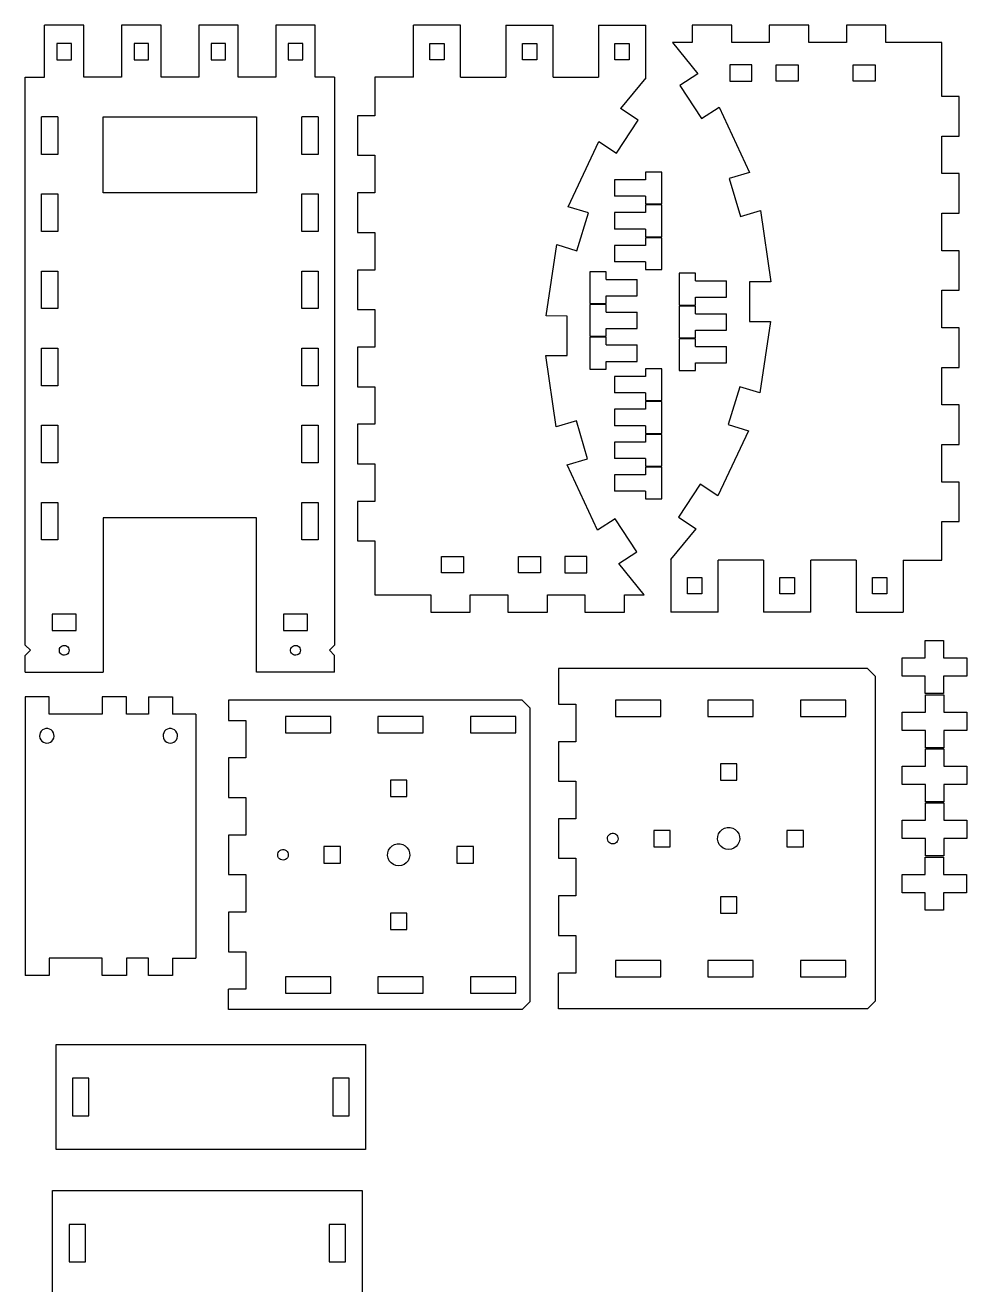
# Model space of a CAD drawing. Extents: x 5 to 589, y 6 to 836.
# Drawn here: x 5.2 to 249.5, y 509.1 to 835.7 of the extents above; entities that cross this region are included whole.
import ezdxf

# ---------------------------------------------------------------- set-up
doc = ezdxf.new("R2010")
doc.units = 0
for name, color, linetype in [('Stand___Base_filler_009_contour', 7, 'CONTINUOUS'), ('Stand___Base_filler_010_contour', 7, 'CONTINUOUS'), ('Stand___Base_filler_011_contour', 7, 'CONTINUOUS'), ('Stand___Base_filler_012_contour', 7, 'CONTINUOUS'), ('Stand___Peg_021_contour', 7, 'CONTINUOUS'), ('Stand___Peg_022_contour', 7, 'CONTINUOUS'), ('Stand___Peg_023_contour', 7, 'CONTINUOUS'), ('Stand___Peg_024_contour', 7, 'CONTINUOUS'), ('Stand___Peg_025_contour', 7, 'CONTINUOUS'), ('Stand___Peg_026_contour', 7, 'CONTINUOUS'), ('Stand___Peg_027_contour', 7, 'CONTINUOUS'), ('Stand___Peg_028_contour', 7, 'CONTINUOUS'), ('Stand___Peg_029_contour', 7, 'CONTINUOUS'), ('Stand___Peg_030_contour', 7, 'CONTINUOUS'), ('Stand___Side_support_L_003_contour', 7, 'CONTINUOUS'), ('Stand___Side_support_R_003_contour', 7, 'CONTINUOUS'), ('Stand___Spine_003_contour', 7, 'CONTINUOUS'), ('Stand___Spine_cover_021_contour', 7, 'CONTINUOUS'), ('Stand___Spine_cover_022_contour', 7, 'CONTINUOUS'), ('Stand___Table_plate_005_contour', 7, 'CONTINUOUS'), ('Stand___Table_plate_006_contour', 7, 'CONTINUOUS'), ('Stand___Top_reinforcement_plate002_contour', 7, 'CONTINUOUS')]:
    doc.layers.add(name, color=color, linetype=linetype)

msp = doc.modelspace()

# ---------------------------------------------------------------- linework, layer by layer
at = {"layer": 'Stand___Base_filler_009_contour', "color": 7}
msp.add_lwpolyline([(243.461902, 671.639759), (249.461885, 671.639759), (249.461885, 666.889773), (243.461902, 666.889773), (243.461902, 662.389766), (238.711891, 662.389766), (238.711891, 666.889773), (232.711908, 666.889773), (232.711908, 671.639759), (238.711891, 671.639759), (238.711891, 676.139765), (243.461902, 676.139765)], close=True, dxfattribs=at)
at = {"layer": 'Stand___Base_filler_010_contour', "color": 7}
msp.add_lwpolyline([(243.472883, 657.581758), (249.472892, 657.581758), (249.472892, 652.831773), (243.472883, 652.831773), (243.472883, 648.331766), (238.722897, 648.331766), (238.722897, 652.831773), (232.722888, 652.831773), (232.722888, 657.581758), (238.722897, 657.581758), (238.722897, 662.081765), (243.472883, 662.081765)], close=True, dxfattribs=at)
at = {"layer": 'Stand___Base_filler_011_contour', "color": 7}
msp.add_lwpolyline([(243.472883, 629.524759), (249.472892, 629.524759), (249.472892, 624.774748), (243.472883, 624.774748), (243.472883, 620.274741), (238.722897, 620.274741), (238.722897, 624.774748), (232.722888, 624.774748), (232.722888, 629.524759), (238.722897, 629.524759), (238.722897, 634.024766), (243.472883, 634.024766)], close=True, dxfattribs=at)
at = {"layer": 'Stand___Base_filler_012_contour', "color": 7}
msp.add_lwpolyline([(243.472883, 643.524763), (249.472892, 643.524763), (249.472892, 638.774778), (243.472883, 638.774778), (243.472883, 634.274771), (238.722897, 634.274771), (238.722897, 638.774778), (232.722888, 638.774778), (232.722888, 643.524763), (238.722897, 643.524763), (238.722897, 648.02477), (243.472883, 648.02477)], close=True, dxfattribs=at)
at = {"layer": 'Stand___Peg_021_contour', "color": 7}
for points in [[(158.127221, 719.114978), (158.127221, 714.864976)], [(166.127216, 719.114978), (158.127221, 719.114978)], [(166.127216, 721.114963), (166.127216, 719.114978)], [(170.377218, 721.114963), (166.127216, 721.114963)], [(170.377218, 712.864964), (170.377218, 721.114963)], [(166.127216, 714.864976), (158.127221, 714.864976)], [(166.127216, 714.864976), (166.127216, 712.864964)], [(166.127216, 712.864964), (170.377218, 712.864964)]]:
    msp.add_lwpolyline(points, dxfattribs=at)
at = {"layer": 'Stand___Peg_022_contour', "color": 7}
for points in [[(166.127216, 729.614968), (166.127216, 727.614982)], [(170.377218, 729.614968), (166.127216, 729.614968)], [(170.377218, 721.364968), (170.377218, 729.614968)], [(158.127221, 727.614982), (158.127221, 723.36498)], [(166.127216, 727.614982), (158.127221, 727.614982)], [(166.127216, 723.36498), (158.127221, 723.36498)], [(166.127216, 723.36498), (166.127216, 721.364968)], [(166.127216, 721.364968), (170.377218, 721.364968)]]:
    msp.add_lwpolyline(points, dxfattribs=at)
at = {"layer": 'Stand___Peg_023_contour', "color": 7}
for points in [[(158.127221, 736.114986), (158.127221, 731.864984)], [(166.127216, 736.114986), (158.127221, 736.114986)], [(166.127216, 738.114972), (166.127216, 736.114986)], [(170.377218, 738.114972), (166.127216, 738.114972)], [(170.377218, 729.864972), (170.377218, 738.114972)], [(166.127216, 731.864984), (158.127221, 731.864984)], [(166.127216, 731.864984), (166.127216, 729.864972)], [(166.127216, 729.864972), (170.377218, 729.864972)]]:
    msp.add_lwpolyline(points, dxfattribs=at)
at = {"layer": 'Stand___Peg_024_contour', "color": 7}
for points in [[(166.127216, 746.614976), (166.127216, 744.614964)], [(170.377218, 746.614976), (166.127216, 746.614976)], [(170.377218, 738.364976), (170.377218, 746.614976)], [(158.127221, 744.614964), (158.127221, 740.364962)], [(166.127216, 744.614964), (158.127221, 744.614964)], [(166.127216, 740.364962), (158.127221, 740.364962)], [(166.127216, 740.364962), (166.127216, 738.364976)], [(166.127216, 738.364976), (170.377218, 738.364976)]]:
    msp.add_lwpolyline(points, dxfattribs=at)
at = {"layer": 'Stand___Peg_025_contour', "color": 7}
for points in [[(151.677539, 754.800364), (151.677539, 746.550365)], [(155.927541, 754.800364), (151.677539, 754.800364)], [(155.927541, 752.800352), (155.927541, 754.800364)], [(155.927541, 752.800352), (163.927536, 752.800352)], [(163.927536, 748.55035), (163.927536, 752.800352)], [(155.927541, 748.55035), (163.927536, 748.55035)], [(155.927541, 746.550365), (155.927541, 748.55035)], [(151.677539, 746.550365), (155.927541, 746.550365)]]:
    msp.add_lwpolyline(points, dxfattribs=at)
at = {"layer": 'Stand___Peg_026_contour', "color": 7}
for points in [[(151.677539, 763.300368), (151.677539, 755.050369)], [(155.927541, 763.300368), (151.677539, 763.300368)], [(155.927541, 761.300356), (155.927541, 763.300368)], [(155.927541, 761.300356), (163.927536, 761.300356)], [(163.927536, 757.050354), (163.927536, 761.300356)], [(151.677539, 755.050369), (155.927541, 755.050369)], [(155.927541, 757.050354), (163.927536, 757.050354)], [(155.927541, 755.050369), (155.927541, 757.050354)]]:
    msp.add_lwpolyline(points, dxfattribs=at)
at = {"layer": 'Stand___Peg_027_contour', "color": 7}
for points in [[(151.677539, 771.800346), (151.677539, 763.550346)], [(155.927541, 771.800346), (151.677539, 771.800346)], [(155.927541, 769.80036), (155.927541, 771.800346)], [(155.927541, 769.80036), (163.927536, 769.80036)], [(163.927536, 765.550358), (163.927536, 769.80036)], [(155.927541, 765.550358), (163.927536, 765.550358)], [(155.927541, 763.550346), (155.927541, 765.550358)], [(151.677539, 763.550346), (155.927541, 763.550346)]]:
    msp.add_lwpolyline(points, dxfattribs=at)
at = {"layer": 'Stand___Peg_028_contour', "color": 7}
for points in [[(158.127221, 778.614981), (158.127221, 774.364979)], [(166.127216, 778.614981), (158.127221, 778.614981)], [(166.127216, 780.614966), (166.127216, 778.614981)], [(170.377218, 780.614966), (166.127216, 780.614966)], [(170.377218, 772.364967), (170.377218, 780.614966)], [(166.127216, 774.364979), (158.127221, 774.364979)], [(166.127216, 774.364979), (166.127216, 772.364967)], [(166.127216, 772.364967), (170.377218, 772.364967)]]:
    msp.add_lwpolyline(points, dxfattribs=at)
at = {"layer": 'Stand___Peg_029_contour', "color": 7}
for points in [[(166.127216, 789.11497), (166.127216, 787.114985)], [(170.377218, 789.11497), (166.127216, 789.11497)], [(170.377218, 780.864971), (170.377218, 789.11497)], [(158.127221, 787.114985), (158.127221, 782.864983)], [(166.127216, 787.114985), (158.127221, 787.114985)], [(166.127216, 782.864983), (158.127221, 782.864983)], [(166.127216, 782.864983), (166.127216, 780.864971)], [(166.127216, 780.864971), (170.377218, 780.864971)]]:
    msp.add_lwpolyline(points, dxfattribs=at)
at = {"layer": 'Stand___Peg_030_contour', "color": 7}
for points in [[(166.127216, 797.614974), (166.127216, 795.614963)], [(170.377218, 797.614974), (166.127216, 797.614974)], [(170.377218, 789.364975), (170.377218, 797.614974)], [(158.127221, 795.614963), (158.127221, 791.36496)], [(166.127216, 795.614963), (158.127221, 795.614963)], [(166.127216, 791.36496), (158.127221, 791.36496)], [(166.127216, 791.36496), (166.127216, 789.364975)], [(166.127216, 789.364975), (170.377218, 789.364975)]]:
    msp.add_lwpolyline(points, dxfattribs=at)
at = {"layer": 'Stand___Side_support_L_003_contour', "color": 7}
for points in [[(118.18012, 835.735215), (105.930123, 835.735215)], [(105.930123, 822.235221), (105.930123, 835.735215)], [(118.18012, 822.235221), (118.18012, 835.735215)], [(129.930133, 835.735215), (129.930133, 822.235221)], [(129.930133, 835.735215), (142.18013, 835.735215)], [(142.18013, 822.235221), (142.18013, 835.735215)], [(153.930144, 835.735215), (153.930144, 822.235221)], [(153.930144, 835.735215), (166.18014, 835.735215)], [(166.18014, 822.066205), (166.18014, 835.735215)], [(110.180125, 826.735201), (110.180125, 830.985203)], [(110.180125, 830.985203), (113.930118, 830.985203)], [(113.930118, 830.985203), (113.930118, 826.735201)], [(134.180136, 826.735201), (134.180136, 830.985203)], [(134.180136, 830.985203), (137.930128, 830.985203)], [(137.930128, 830.985203), (137.930128, 826.735201)], [(158.180119, 826.735201), (158.180119, 830.985203)], [(158.180119, 830.985203), (161.930138, 830.985203)], [(161.930138, 830.985203), (161.930138, 826.735201)], [(113.930118, 826.735201), (110.180125, 826.735201)], [(137.930128, 826.735201), (134.180135, 826.735201)], [(161.930138, 826.735201), (158.180119, 826.735201)], [(95.930143, 822.235221), (95.930143, 812.235214)], [(105.930123, 822.235221), (95.930143, 822.235221)], [(118.18012, 822.235221), (129.930133, 822.235221)], [(142.18013, 822.235221), (153.930144, 822.235221)], [(166.18014, 822.066205), (159.682132, 814.132224)], [(164.259133, 811.105205), (159.682132, 814.132224)], [(91.430136, 812.235214), (91.430136, 801.985203)], [(95.930143, 812.235214), (91.430136, 812.235214)], [(158.60414, 802.5562), (164.259133, 811.105205)], [(146.07612, 788.645203), (154.033119, 805.580203)], [(154.033119, 805.580203), (158.60414, 802.5562)], [(91.430136, 801.985203), (95.930143, 801.985203)], [(95.930143, 801.985203), (95.930143, 792.235201)], [(91.430136, 792.235201), (91.430136, 781.985217)], [(95.930143, 792.235201), (91.430136, 792.235201)], [(151.32114, 787.0572), (146.07612, 788.645203)], [(148.350134, 777.247217), (151.32114, 787.0572)], [(91.430136, 781.985217), (95.930143, 781.985217)], [(95.930143, 781.985217), (95.930143, 772.235215)], [(140.329132, 760.331214), (143.10514, 778.83522)], [(143.10514, 778.83522), (148.350134, 777.247217)], [(91.430136, 772.235215), (91.430136, 761.985204)], [(95.930143, 772.235215), (91.430136, 772.235215)], [(91.430136, 761.985204), (95.930143, 761.985204)], [(95.930143, 761.985204), (95.930143, 752.235202)], [(145.810134, 760.311211), (140.329132, 760.33132)], [(145.771134, 750.0612), (145.810134, 760.311211)], [(91.430136, 752.235202), (91.430136, 741.985217)], [(95.930143, 752.235202), (91.430136, 752.235202)], [(140.291137, 750.082208), (145.771134, 750.061306)], [(142.928134, 731.5582), (140.291137, 750.082208)], [(91.430136, 741.985217), (95.930143, 741.985217)], [(95.930143, 741.985217), (95.930143, 732.235216)], [(91.430136, 732.235216), (91.430136, 721.985204)], [(95.930143, 732.235216), (91.430136, 732.235216)], [(148.18514, 733.107203), (142.928134, 731.5582)], [(151.083121, 723.275207), (148.18514, 733.107203)], [(91.430136, 721.985204), (95.930143, 721.985204)], [(95.930143, 721.985204), (95.930143, 712.235203)], [(145.826141, 721.726204), (151.083121, 723.275207)], [(153.656141, 704.732201), (145.826141, 721.726204)], [(91.430136, 712.235203), (91.430136, 701.985218)], [(95.930143, 712.235203), (91.430136, 712.235203)], [(158.249123, 707.721199), (153.656141, 704.732201)], [(163.840139, 699.130205), (158.249123, 707.721199)], [(91.430136, 701.985218), (95.930143, 701.985218)], [(95.930143, 701.985218), (95.930143, 687.985214)], [(159.241125, 696.137212), (163.840139, 699.130205)], [(113.18013, 697.985221), (118.930134, 697.985221)], [(113.18013, 693.735219), (113.18013, 697.985221)], [(118.930134, 697.985221), (118.930134, 693.735219)], [(133.180143, 697.985221), (138.930121, 697.985221)], [(133.180143, 693.735219), (133.180143, 697.985221)], [(138.930121, 697.985221), (138.930121, 693.735219)], [(165.816127, 687.985214), (159.241125, 696.137212)], [(118.930134, 693.735219), (113.18013, 693.735219)], [(138.930121, 693.735219), (133.180143, 693.735219)], [(95.930143, 687.985214), (110.43013, 687.985214)], [(110.43013, 687.985214), (110.43013, 683.485207)], [(120.680141, 687.985214), (130.430143, 687.985214)], [(120.680141, 683.485207), (120.680141, 687.985214)], [(130.430143, 687.985214), (130.430143, 683.485207)], [(140.680128, 687.985214), (150.430129, 687.985214)], [(140.680128, 683.485207), (140.680128, 687.985214)], [(150.430129, 687.985214), (150.430129, 683.485207)], [(160.680141, 687.985214), (165.816127, 687.985214)], [(160.680141, 683.485207), (160.680141, 687.985214)], [(110.43013, 683.485207), (120.680141, 683.485207)], [(130.430143, 683.485207), (140.680128, 683.485207)], [(150.430129, 683.485207), (160.680141, 683.485207)]]:
    msp.add_lwpolyline(points, dxfattribs=at)
msp.add_lwpolyline([(145.180135, 697.985221), (145.180135, 693.735219), (150.930139, 693.735219), (150.930139, 697.985221)], close=True, dxfattribs=at)
at = {"layer": 'Stand___Side_support_R_003_contour', "color": 7}
for points in [[(178.233631, 835.735215), (178.233631, 831.235208)], [(188.483642, 835.735215), (178.233631, 835.735215)], [(188.483642, 831.235208), (188.483642, 835.735215)], [(198.233644, 835.735215), (198.233644, 831.235208)], [(208.483629, 835.735215), (198.233644, 835.735215)], [(208.483629, 831.235208), (208.483629, 835.735215)], [(218.23363, 835.735215), (218.23363, 831.235208)], [(228.483642, 835.735215), (218.23363, 835.735215)], [(228.483642, 831.235208), (228.483642, 835.735215)], [(173.097645, 831.235208), (179.671641, 823.08321)], [(178.233631, 831.235208), (173.097645, 831.235208)], [(198.233644, 831.235208), (188.483642, 831.235208)], [(218.23363, 831.235208), (208.483629, 831.235208)], [(242.983628, 831.235208), (228.483642, 831.235208)], [(242.983628, 817.235231), (242.983628, 831.235208)], [(199.983651, 821.235228), (199.983651, 825.48523)], [(199.983651, 825.48523), (205.733629, 825.48523)], [(205.733629, 825.48523), (205.733629, 821.235228)], [(219.983637, 821.235228), (219.983637, 825.48523)], [(219.983637, 825.48523), (225.733642, 825.48523)], [(225.733642, 825.48523), (225.733642, 821.235228)], [(179.671641, 823.08321), (175.073633, 820.090217)], [(175.073633, 820.090217), (180.664649, 811.499223)], [(205.733629, 821.235228), (199.983651, 821.235228)], [(225.733642, 821.235228), (219.983637, 821.235228)], [(247.483635, 817.235231), (242.983628, 817.235231)], [(247.483635, 806.98522), (247.483635, 817.235231)], [(180.664649, 811.499223), (185.25763, 814.488221)], [(185.257631, 814.488221), (193.08763, 797.494219)], [(242.983628, 806.98522), (247.483635, 806.98522)], [(242.983628, 797.235218), (242.983628, 806.98522)], [(193.08763, 797.494219), (187.83065, 795.945215)], [(247.483635, 797.235218), (242.983628, 797.235218)], [(247.483635, 786.985233), (247.483635, 797.235218)], [(187.83065, 795.945215), (190.727653, 786.113219)], [(190.727653, 786.113219), (195.984633, 787.662223)], [(195.984633, 787.662223), (198.622634, 769.138214)], [(242.983628, 786.985233), (247.483635, 786.985233)], [(242.983628, 777.235231), (242.983628, 786.985233)], [(247.483635, 777.235231), (242.983628, 777.235231)], [(247.483635, 766.98522), (247.483635, 777.235231)], [(193.141632, 769.159222), (193.103638, 758.909211)], [(198.622634, 769.138214), (193.141632, 769.159116)], [(242.983628, 766.98522), (247.483635, 766.98522)], [(242.983628, 757.235219), (242.983628, 766.98522)], [(193.103638, 758.909211), (198.583635, 758.889103)], [(198.583635, 758.889208), (195.807653, 740.385229)], [(247.483635, 757.235219), (242.983628, 757.235219)], [(247.483635, 746.985234), (247.483635, 757.235219)], [(242.983628, 746.985234), (247.483635, 746.985234)], [(242.983628, 737.235232), (242.983628, 746.985234)], [(190.562632, 741.973232), (187.591652, 732.163223)], [(195.807653, 740.385229), (190.562632, 741.973232)], [(247.483635, 737.235232), (242.983628, 737.235232)], [(247.483635, 726.985221), (247.483635, 737.235232)], [(187.591652, 732.163223), (192.836647, 730.57522)], [(192.836647, 730.57522), (184.880652, 713.64022)], [(242.983628, 726.985221), (247.483635, 726.985221)], [(242.983628, 717.235219), (242.983628, 726.985221)], [(180.309631, 716.664222), (174.654639, 708.115217)], [(184.880652, 713.64022), (180.309631, 716.664222)], [(247.483635, 717.235219), (242.983628, 717.235219)], [(247.483635, 706.985234), (247.483635, 717.235219)], [(174.654639, 708.115217), (179.230634, 705.088225)], [(242.983628, 706.985234), (247.483635, 706.985234)], [(242.983628, 696.985228), (242.983628, 706.985234)], [(172.733631, 697.154217), (179.230634, 705.088225)], [(172.733631, 697.154217), (172.733631, 683.485234)], [(196.733642, 696.985228), (184.983628, 696.985228)], [(184.983628, 683.485234), (184.983628, 696.985228)], [(196.733642, 696.985228), (196.733642, 683.485234)], [(220.733652, 696.985228), (208.983638, 696.985228)], [(208.983638, 683.485234), (208.983638, 696.985228)], [(220.733652, 696.985228), (220.733652, 683.485234)], [(232.983648, 696.985228), (242.983628, 696.985228)], [(232.983648, 696.985228), (232.983648, 683.485234)], [(176.983633, 692.485221), (180.733652, 692.485221)], [(176.983633, 688.235219), (176.983633, 692.485221)], [(180.733652, 692.485221), (180.733652, 688.235219)], [(200.983644, 692.485221), (204.733636, 692.485221)], [(200.983644, 688.235219), (200.983644, 692.485221)], [(204.733636, 692.485221), (204.733636, 688.235219)], [(224.983627, 692.485221), (228.733646, 692.485221)], [(224.983627, 688.235219), (224.983627, 692.485221)], [(228.733646, 692.485221), (228.733646, 688.235219)], [(180.733652, 688.235219), (176.983633, 688.235219)], [(204.733636, 688.235219), (200.983644, 688.235219)], [(228.733646, 688.235219), (224.983627, 688.235219)], [(184.983628, 683.485234), (172.733631, 683.485234)], [(208.983638, 683.485234), (196.733642, 683.485234)], [(220.733652, 683.485234), (232.983648, 683.485234)]]:
    msp.add_lwpolyline(points, dxfattribs=at)
msp.add_lwpolyline([(193.733637, 821.235228), (193.733637, 825.48523), (187.983633, 825.48523), (187.983633, 821.235228)], close=True, dxfattribs=at)
at = {"layer": 'Stand___Spine_003_contour', "color": 7}
for points in [[(85.470709, 822.235221), (80.470719, 822.235221), (80.470719, 835.735215), (70.220708, 835.735215), (70.220708, 822.235221), (60.470706, 822.235221), (60.470706, 835.735215), (50.220721, 835.735215), (50.220721, 822.235221), (40.47072, 822.235221), (40.47072, 835.735215), (30.220706, 835.735215), (30.220706, 822.235221), (20.470704, 822.235221), (20.470704, 835.735215), (10.220719, 835.735215)], [(10.220719, 822.235221), (10.220719, 835.735215)], [(13.470702, 830.985203), (13.470702, 826.735201)], [(17.220721, 830.985203), (13.470702, 830.985203)], [(17.220721, 826.735201), (17.220721, 830.985203)], [(37.22071, 830.985203), (33.470718, 830.985203)], [(33.470718, 830.985203), (33.470718, 826.735201)], [(37.22071, 826.735201), (37.22071, 830.985203)], [(53.470704, 830.985203), (53.470704, 826.735201)], [(57.220723, 830.985203), (53.470704, 830.985203)], [(57.220723, 826.735201), (57.220723, 830.985203)], [(77.22071, 830.985203), (73.470717, 830.985203)], [(73.470717, 830.985203), (73.470717, 826.735201)], [(77.22071, 826.735201), (77.22071, 830.985203)], [(13.470702, 826.735201), (17.220721, 826.735201)], [(33.470718, 826.735201), (37.22071, 826.735201)], [(53.470704, 826.735201), (57.220723, 826.735201)], [(73.470717, 826.735201), (77.22071, 826.735201)], [(5.220703, 674.972212), (5.220703, 822.235221)], [(5.220703, 822.235221), (10.220719, 822.235221)], [(85.470709, 822.235221), (85.470709, 674.958216)], [(13.720707, 802.235208), (9.470705, 802.235208), (9.470705, 811.98521)], [(13.720707, 811.98521), (9.470705, 811.98521)], [(13.720707, 811.98521), (13.720707, 802.235208)], [(81.220707, 802.235208), (76.970705, 802.235208), (76.970705, 811.98521)], [(81.220707, 811.98521), (76.970705, 811.98521)], [(81.220707, 811.98521), (81.220707, 802.235208)], [(174.859368, 771.406461), (174.859368, 763.156461)], [(179.10937, 771.406461), (174.859368, 771.406461)], [(179.10937, 769.406475), (179.10937, 771.406461)], [(179.10937, 769.406475), (187.109365, 769.406475)], [(187.109365, 765.156473), (187.109365, 769.406475)], [(179.10937, 765.156473), (187.109365, 765.156473)], [(179.10937, 763.156461), (179.10937, 765.156473)], [(174.859368, 763.156461), (179.10937, 763.156461)], [(174.859368, 762.906483), (174.859368, 754.656484)], [(179.10937, 762.906483), (174.859368, 762.906483)], [(179.10937, 760.906471), (179.10937, 762.906483)], [(179.10937, 760.906471), (187.109365, 760.906471)], [(187.109365, 756.656469), (187.109365, 760.906471)], [(174.859368, 754.656484), (179.10937, 754.656484)], [(179.10937, 756.656469), (187.109365, 756.656469)], [(179.10937, 754.656484), (179.10937, 756.656469)], [(174.859368, 754.406479), (174.859368, 746.156479)], [(179.10937, 754.406479), (174.859368, 754.406479)], [(179.10937, 752.406467), (179.10937, 754.406479)], [(179.10937, 752.406467), (187.109365, 752.406467)], [(187.109365, 748.156465), (187.109365, 752.406467)], [(179.10937, 748.156465), (187.109365, 748.156465)], [(179.10937, 746.156479), (179.10937, 748.156465)], [(174.859368, 746.156479), (179.10937, 746.156479)], [(25.47072, 707.985201), (25.47072, 667.985201)], [(65.220718, 707.985201), (25.47072, 707.985201)], [(65.220718, 667.985201), (65.220718, 707.985201)], [(12.220705, 682.985198), (12.220705, 678.735222)], [(18.470718, 682.985198), (12.220705, 682.985198)], [(18.470718, 678.735222), (18.470718, 682.985198)], [(78.470707, 682.985198), (72.22072, 682.985198)], [(72.22072, 682.985198), (72.22072, 678.735222)], [(78.470707, 678.735222), (78.470707, 682.985198)], [(12.220705, 678.735222), (18.470718, 678.735222)], [(72.22072, 678.735222), (78.470707, 678.735222)], [(5.220703, 674.972212), (6.582698, 673.610216), (5.220703, 672.247215)], [(14.080699, 673.77021), (14.159704, 674.079217)], [(14.080699, 673.450223), (14.080699, 673.77021)], [(14.159704, 673.140211), (14.080699, 673.450223)], [(14.159704, 674.079217), (14.313718, 674.359199)], [(14.313718, 672.860202), (14.159704, 673.140211)], [(14.313718, 674.359199), (14.532713, 674.592218)], [(14.532713, 674.592218), (14.80272, 674.763218)], [(14.80272, 674.763218), (15.1067, 674.862198)], [(15.1067, 674.862198), (15.425708, 674.882307)], [(15.425708, 674.882201), (15.739716, 674.82222)], [(15.739716, 674.82222), (16.02872, 674.686198)], [(16.02872, 674.686198), (16.274703, 674.483209)], [(16.274703, 674.483209), (16.462716, 674.224209)], [(16.462716, 672.996198), (16.274703, 672.737197)], [(16.462716, 674.224209), (16.58072, 673.927214)], [(16.58072, 673.293219), (16.462716, 672.996198)], [(16.58072, 673.927214), (16.620699, 673.610216)], [(16.620699, 673.610216), (16.58072, 673.293219)], [(74.080714, 673.77021), (74.159719, 674.079217)], [(74.080714, 673.450223), (74.080714, 673.77021)], [(74.159719, 673.140211), (74.080714, 673.450223)], [(74.159719, 674.079217), (74.313706, 674.359199)], [(74.313706, 672.860202), (74.159719, 673.140211)], [(74.313706, 674.359199), (74.532702, 674.592218)], [(74.532702, 674.592218), (74.802709, 674.763218)], [(74.802709, 674.763218), (75.106715, 674.862198)], [(75.106715, 674.862198), (75.425723, 674.882307)], [(75.425723, 674.882201), (75.739704, 674.82222)], [(75.739704, 674.82222), (76.028709, 674.686198)], [(76.028709, 674.686198), (76.274718, 674.483209)], [(76.274718, 674.483209), (76.462705, 674.224209)], [(76.462705, 672.996198), (76.274718, 672.737197)], [(76.462705, 674.224209), (76.580709, 673.927214)], [(76.580709, 673.293219), (76.462705, 672.996198)], [(76.580709, 673.927214), (76.620714, 673.610216)], [(76.620714, 673.610216), (76.580709, 673.293219)], [(85.470709, 667.985201), (85.470709, 672.262217), (84.12271, 673.610216), (85.470709, 674.958216)], [(5.220703, 667.985201), (5.220703, 672.247215)], [(14.532713, 672.62721), (14.313718, 672.860202)], [(14.80272, 672.45621), (14.532713, 672.62721)], [(15.1067, 672.357203), (14.80272, 672.45621)], [(15.425708, 672.3372), (15.1067, 672.357309)], [(15.739716, 672.397208), (15.425708, 672.3372)], [(16.02872, 672.533204), (15.739716, 672.397208)], [(16.274703, 672.737197), (16.02872, 672.533204)], [(74.532702, 672.62721), (74.313706, 672.860202)], [(74.802709, 672.45621), (74.532702, 672.62721)], [(75.106715, 672.357203), (74.802709, 672.45621)], [(75.425723, 672.3372), (75.106715, 672.357309)], [(75.739704, 672.397208), (75.425723, 672.3372)], [(76.028709, 672.533204), (75.739704, 672.397208)], [(76.274718, 672.737197), (76.028709, 672.533204)], [(5.220703, 667.985201), (25.47072, 667.985201)], [(85.470709, 667.985201), (65.220718, 667.985201)]]:
    msp.add_lwpolyline(points, dxfattribs=at)
for points in [[(65.220718, 792.235201), (25.47072, 792.235201), (25.47072, 811.98521), (65.220718, 811.98521)], [(13.720707, 791.985223), (13.720707, 782.235221), (9.470705, 782.235221), (9.470705, 791.985223)], [(76.970705, 791.985223), (81.220707, 791.985223), (81.220707, 782.235221), (76.970705, 782.235221)], [(13.720707, 771.98521), (13.720707, 762.235209), (9.470705, 762.235209), (9.470705, 771.98521)], [(81.220707, 762.235209), (76.970705, 762.235209), (76.970705, 771.98521), (81.220707, 771.98521)], [(9.470705, 751.985197), (13.720707, 751.985197), (13.720707, 742.235222), (9.470705, 742.235222)], [(76.970705, 751.985197), (81.220707, 751.985197), (81.220707, 742.235222), (76.970705, 742.235222)], [(9.470705, 722.235209), (9.470705, 731.985211), (13.720707, 731.985211), (13.720707, 722.235209)], [(76.970705, 731.985211), (81.220707, 731.985211), (81.220707, 722.235209), (76.970705, 722.235209)], [(9.470705, 702.235223), (9.470705, 711.985198), (13.720707, 711.985198), (13.720707, 702.235223)], [(76.970705, 702.235223), (76.970705, 711.985198), (81.220707, 711.985198), (81.220707, 702.235223)], [(243.420117, 615.499488), (249.420126, 615.499488), (249.420126, 610.749476), (243.420117, 610.749476), (243.420117, 606.249469), (238.670132, 606.249469), (238.670132, 610.749476), (232.670122, 610.749476), (232.670122, 615.499488), (238.670132, 615.499488), (238.670132, 619.999495), (243.420117, 619.999495)]]:
    msp.add_lwpolyline(points, close=True, dxfattribs=at)
at = {"layer": 'Stand___Spine_cover_021_contour', "color": 7}
for points in [[(12.346583, 533.484793), (92.596592, 533.484793)], [(12.346583, 506.2348), (12.346583, 533.484793)], [(92.596594, 533.484793), (92.596594, 506.2348)], [(20.846587, 524.73481), (16.596583, 524.73481)], [(16.596585, 524.73481), (16.596585, 514.984809)], [(20.846587, 514.984809), (20.846587, 524.73481)], [(84.09659, 524.73481), (84.09659, 514.984809)], [(88.346592, 524.73481), (84.09659, 524.73481)], [(88.346592, 514.984809), (88.346592, 524.73481)], [(16.596585, 514.984809), (20.846587, 514.984809)], [(84.09659, 514.984809), (88.346592, 514.984809)]]:
    msp.add_lwpolyline(points, dxfattribs=at)
at = {"layer": 'Stand___Spine_cover_022_contour', "color": 7}
for points in [[(13.24786, 571.393764), (93.497871, 571.393764)], [(13.24786, 544.143744), (13.24786, 571.393764)], [(93.497871, 571.393764), (93.497871, 544.143744)], [(17.497862, 562.643755), (17.497862, 552.893753)], [(21.747864, 562.643755), (17.497862, 562.643755)], [(21.747864, 552.893753), (21.747864, 562.643755)], [(84.997867, 562.643755), (84.997867, 552.893753)], [(89.247869, 562.643755), (84.997867, 562.643755)], [(89.247869, 552.893753), (89.247869, 562.643755)], [(17.497862, 552.893753), (21.747864, 552.893753)], [(84.997867, 552.893753), (89.247869, 552.893753)], [(93.497871, 544.143744), (13.24786, 544.143744)]]:
    msp.add_lwpolyline(points, dxfattribs=at)
at = {"layer": 'Stand___Table_plate_005_contour', "color": 7}
for points in [[(134.152958, 660.694899), (57.975976, 660.694899), (57.975976, 655.444904), (62.475983, 655.444904), (62.475983, 645.694902), (57.975976, 645.694902), (57.975976, 635.444891), (62.475983, 635.444891), (62.475983, 625.694889), (57.975976, 625.694889), (57.975976, 615.444878), (62.475983, 615.444878), (62.475983, 605.694903), (57.975976, 605.694903), (57.975976, 595.444891), (62.475983, 595.444891), (62.475983, 585.69489), (57.975976, 585.69489)], [(134.152958, 660.694899), (136.225968, 658.621888)], [(134.152958, 580.444895), (136.225968, 582.517879), (136.225968, 658.621888)], [(84.475981, 656.444896), (72.725968, 656.444896)], [(72.725968, 656.444896), (72.725968, 652.194894)], [(84.475981, 652.194894), (84.475981, 656.444896)], [(108.475965, 656.444896), (96.725978, 656.444896)], [(96.725978, 656.444896), (96.725978, 652.194894)], [(108.475965, 652.194894), (108.475965, 656.444896)], [(120.725962, 656.444896), (120.725962, 652.194894)], [(132.475975, 656.444896), (120.725962, 656.444896)], [(132.475975, 652.194894), (132.475975, 656.444896)], [(72.725968, 652.194894), (84.475981, 652.194894)], [(96.725978, 652.194894), (108.475965, 652.194894)], [(120.725962, 652.194894), (132.475975, 652.194894)], [(99.975961, 639.944898), (99.975961, 635.694896)], [(104.225963, 639.944898), (99.975961, 639.944898)], [(104.225963, 635.694896), (104.225963, 639.944898)], [(99.975961, 635.694896), (104.225963, 635.694896)], [(70.728972, 620.483894), (70.749874, 620.827879)], [(70.74998, 620.827879), (70.856978, 621.154904)], [(70.856978, 621.154904), (71.041974, 621.445893)], [(71.041974, 621.445893), (71.292958, 621.681901)], [(71.292958, 621.681901), (71.59498, 621.8479)], [(71.59498, 621.8479), (71.928964, 621.93389)], [(71.928964, 621.93389), (72.272975, 621.93389)], [(72.272975, 621.93389), (72.606958, 621.8479)], [(72.606958, 621.8479), (72.90898, 621.681901)], [(72.90898, 621.681901), (73.160969, 621.445893)], [(73.160969, 621.445893), (73.344961, 621.154904)], [(73.344961, 621.154904), (73.451958, 620.827879)], [(73.451958, 620.827879), (73.47286, 620.483894)], [(82.725974, 622.694885), (82.725974, 618.444883)], [(86.975976, 622.694885), (82.725974, 622.694885)], [(86.975976, 618.444883), (86.975976, 622.694885)], [(99.231979, 620.388882), (99.276958, 621.108893)], [(99.276958, 621.108893), (99.499976, 621.793899)], [(99.499976, 621.793899), (99.885976, 622.401885)], [(99.885976, 622.401885), (100.410962, 622.895889)], [(100.410962, 622.895889), (101.042973, 623.24289)], [(101.042973, 623.24289), (101.74097, 623.42188)], [(101.74097, 623.42188), (102.460981, 623.42188)], [(102.460981, 623.42188), (103.158978, 623.24289)], [(103.158978, 623.24289), (103.790962, 622.895889)], [(103.790962, 622.895889), (104.315974, 622.401885)], [(104.315974, 622.401885), (104.70298, 621.793899)], [(104.70298, 621.793899), (104.924966, 621.108893)], [(104.924966, 621.108893), (104.969971, 620.388882)], [(121.475976, 622.694885), (117.225974, 622.694885)], [(117.225974, 622.694885), (117.225974, 618.444883)], [(121.475976, 618.444883), (121.475976, 622.694885)], [(70.792975, 620.144883), (70.728972, 620.483894)], [(70.939977, 619.832887), (70.792975, 620.144883)], [(71.159979, 619.56788), (70.939977, 619.832887)], [(71.438982, 619.364892), (71.159979, 619.56788)], [(71.758969, 619.237892), (71.438982, 619.364892)], [(72.100969, 619.194897), (71.758969, 619.237892)], [(72.44297, 619.237892), (72.100969, 619.194897)], [(72.763962, 619.364892), (72.44297, 619.237892)], [(73.04196, 619.56788), (72.763962, 619.364892)], [(73.261961, 619.832887), (73.04196, 619.56788)], [(73.408963, 620.144883), (73.261961, 619.832887)], [(73.472966, 620.483894), (73.408963, 620.144883)], [(82.725974, 618.444883), (86.975976, 618.444883)], [(99.36697, 619.680884), (99.231979, 620.388882)], [(99.673966, 619.028897), (99.36697, 619.680884)], [(100.132965, 618.473881), (99.673966, 619.028897)], [(100.715974, 618.050891), (100.132965, 618.473881)], [(101.385979, 617.784879), (100.715974, 618.050891)], [(102.100962, 617.694895), (101.385979, 617.784879)], [(102.815972, 617.784879), (102.100962, 617.694895)], [(103.485976, 618.050891), (102.815972, 617.784879)], [(104.068959, 618.473881), (103.485976, 618.050891)], [(104.528964, 619.028897), (104.068959, 618.473881)], [(104.834981, 619.680884), (104.528964, 619.028897)], [(104.969971, 620.388882), (104.834981, 619.680884)], [(117.225974, 618.444883), (121.475976, 618.444883)], [(99.975961, 605.444898), (99.975961, 601.194896)], [(104.225963, 605.444898), (99.975961, 605.444898)], [(104.225963, 601.194896), (104.225963, 605.444898)], [(99.975961, 601.194896), (104.225963, 601.194896)], [(84.475981, 588.944899), (72.725968, 588.944899)], [(72.725968, 588.944899), (72.725968, 584.694897)], [(84.475981, 584.694897), (84.475981, 588.944899)], [(96.725978, 588.944899), (96.725978, 584.694897)], [(108.475965, 588.944899), (96.725978, 588.944899)], [(108.475965, 584.694897), (108.475965, 588.944899)], [(132.475975, 588.944899), (120.725962, 588.944899)], [(120.725962, 588.944899), (120.725962, 584.694897)], [(132.475975, 584.694897), (132.475975, 588.944899)], [(134.152958, 580.444895), (57.975976, 580.444895), (57.975976, 585.69489)], [(72.725968, 584.694897), (84.475981, 584.694897)], [(96.725978, 584.694897), (108.475965, 584.694897)], [(120.725962, 584.694897), (132.475975, 584.694897)]]:
    msp.add_lwpolyline(points, dxfattribs=at)
at = {"layer": 'Stand___Table_plate_006_contour', "color": 7}
for points in [[(223.740774, 668.917461), (143.563769, 668.917461), (143.563769, 659.667469), (148.063775, 659.667469), (148.063776, 649.917467), (143.563769, 649.917467), (143.563769, 639.667456), (148.063775, 639.667456), (148.063776, 629.917454), (143.563769, 629.917454), (143.563769, 619.667469), (148.063775, 619.667469), (148.063776, 609.917468), (143.563769, 609.917468), (143.563769, 599.667456), (148.063775, 599.667456), (148.063776, 589.917455), (143.563769, 589.917455)], [(223.740774, 668.917461), (225.813758, 666.844159)], [(223.740774, 580.667463), (225.813758, 582.740658), (225.813758, 666.844159)], [(170.063774, 660.667461), (158.31376, 660.667461)], [(158.31376, 660.667461), (158.31376, 656.417459)], [(170.063774, 656.417459), (170.063774, 660.667461)], [(194.063758, 660.667461), (182.313771, 660.667461)], [(182.313771, 660.667461), (182.313771, 656.417459)], [(194.063758, 656.417459), (194.063758, 660.667461)], [(206.313754, 660.667461), (206.313754, 656.417459)], [(218.063768, 660.667461), (206.313754, 660.667461)], [(218.063768, 656.417459), (218.063768, 660.667461)], [(158.31376, 656.417459), (170.063774, 656.417459)], [(182.313771, 656.417459), (194.063758, 656.417459)], [(206.313754, 656.417459), (218.063768, 656.417459)], [(185.567775, 644.167463), (185.567775, 639.91746)], [(189.817751, 644.167463), (185.567775, 644.167463)], [(189.817751, 639.91746), (189.817751, 644.167463)], [(185.567775, 639.91746), (189.817751, 639.91746)], [(186.002777, 627.118374), (186.633755, 627.46556)], [(186.633755, 627.46556), (187.331752, 627.644763)], [(187.331752, 627.644763), (188.052768, 627.644763)], [(188.052768, 627.644763), (188.750765, 627.46556)], [(188.750765, 627.46556), (189.382776, 627.118374)], [(156.270754, 624.706062), (156.291656, 625.050073)], [(156.334756, 624.367554), (156.270754, 624.706062)], [(156.291762, 625.050073), (156.398759, 625.377865)], [(156.481759, 624.055663), (156.334756, 624.367554)], [(156.398759, 625.377865), (156.58275, 625.668854)], [(156.70176, 623.790074), (156.481759, 624.055663)], [(156.58275, 625.668854), (156.834766, 625.904863)], [(156.834766, 625.904863), (157.136761, 626.070862)], [(157.136761, 626.070862), (157.469766, 626.156561)], [(157.469766, 626.156561), (157.814756, 626.156561)], [(157.814756, 626.156561), (158.148766, 626.070862)], [(158.148766, 626.070862), (158.450762, 625.904863)], [(158.450762, 625.904863), (158.701772, 625.668854)], [(158.803769, 624.055663), (158.583768, 623.790074)], [(158.701772, 625.668854), (158.886768, 625.377865)], [(158.950771, 624.367554), (158.803769, 624.055663)], [(158.886768, 625.377865), (158.992761, 625.050073)], [(159.014774, 624.706062), (158.950771, 624.367554)], [(158.992761, 625.050073), (159.014721, 624.706062)], [(168.317762, 626.917476), (168.317762, 622.667474)], [(172.567764, 626.917476), (168.317762, 626.917476)], [(172.567764, 622.667474), (172.567764, 626.917476)], [(184.823767, 624.61187), (184.868772, 625.331166)], [(184.958757, 623.903978), (184.823767, 624.61187)], [(184.868772, 625.331166), (185.090758, 626.01657)], [(185.090758, 626.01657), (185.477764, 626.625058)], [(185.477764, 626.625058), (186.002777, 627.118374)], [(189.382776, 627.118374), (189.907762, 626.625058)], [(189.907762, 626.625058), (190.293763, 626.01657)], [(190.293763, 626.01657), (190.516753, 625.331166)], [(190.561759, 624.61187), (190.426769, 623.903978)], [(190.516753, 625.331166), (190.561759, 624.61187)], [(207.067764, 626.917476), (202.817762, 626.917476)], [(202.817762, 626.917476), (202.817762, 622.667474)], [(207.067764, 622.667474), (207.067764, 626.917476)], [(156.979758, 623.587456), (156.70176, 623.790074)], [(157.300777, 623.460668), (156.979758, 623.587456)], [(157.642751, 623.417462), (157.300777, 623.460668)], [(157.984751, 623.460668), (157.642751, 623.417462)], [(158.304764, 623.587456), (157.984751, 623.460668)], [(158.583768, 623.790074), (158.304764, 623.587456)], [(168.317762, 622.667474), (172.567764, 622.667474)], [(185.264774, 623.251965), (184.958757, 623.903978)], [(185.724752, 622.696657), (185.264774, 623.251965)], [(186.307762, 622.273059), (185.724752, 622.696657)], [(186.977766, 622.007762), (186.307762, 622.273059)], [(187.692776, 621.917459), (186.977766, 622.007762)], [(188.40776, 622.007762), (187.692776, 621.917459)], [(189.077764, 622.273059), (188.40776, 622.007762)], [(189.660773, 622.696657), (189.077764, 622.273059)], [(190.119773, 623.251965), (189.660773, 622.696657)], [(190.426769, 623.903978), (190.119773, 623.251965)], [(202.817762, 622.667474), (207.067764, 622.667474)], [(185.567775, 609.667463), (185.567775, 605.417461)], [(189.817751, 609.667463), (185.567775, 609.667463)], [(189.817751, 605.417461), (189.817751, 609.667463)], [(185.567775, 605.417461), (189.817751, 605.417461)], [(170.063774, 593.167464), (158.31376, 593.167464)], [(158.31376, 593.167464), (158.31376, 588.917462)], [(170.063774, 588.917462), (170.063774, 593.167464)], [(182.313771, 593.167464), (182.313771, 588.917462)], [(194.063758, 593.167464), (182.313771, 593.167464)], [(194.063758, 588.917462), (194.063758, 593.167464)], [(218.063768, 593.167464), (206.313754, 593.167464)], [(206.313754, 593.167464), (206.313754, 588.917462)], [(218.063768, 588.917462), (218.063768, 593.167464)], [(223.740774, 580.667463), (143.563769, 580.667463), (143.563769, 589.917455)], [(158.31376, 588.917462), (170.063774, 588.917462)], [(182.313771, 588.917462), (194.063758, 588.917462)], [(206.313754, 588.917462), (218.063768, 588.917462)]]:
    msp.add_lwpolyline(points, dxfattribs=at)
at = {"layer": 'Stand___Top_reinforcement_plate002_contour', "color": 7}
for points in [[(5.220703, 661.561197), (5.220703, 589.311188)], [(11.470717, 661.561197), (5.220703, 661.561197)], [(11.470717, 657.06119), (11.470717, 661.561197)], [(25.220716, 661.561197), (25.220716, 657.06119)], [(31.470703, 661.561197), (25.220716, 661.561197)], [(31.470703, 657.06119), (31.470703, 661.561197)], [(37.220708, 661.561197), (37.220708, 657.06119)], [(37.220708, 661.561197), (43.470722, 661.561197)], [(43.470722, 661.561197), (43.470722, 657.06119)], [(25.220716, 657.06119), (11.470717, 657.06119)], [(37.220708, 657.06119), (31.470703, 657.06119)], [(49.470704, 657.06119), (43.470722, 657.06119)], [(49.470704, 657.06119), (49.470704, 593.811195)], [(9.003715, 651.788203), (8.973712, 651.319203)], [(8.973712, 651.319203), (9.062717, 650.857188)], [(9.148707, 652.23519), (9.003715, 651.788203)], [(9.062717, 650.857188), (9.262716, 650.432187)], [(9.400723, 652.631192), (9.148707, 652.23519)], [(9.262716, 650.432187), (9.561722, 650.069179)], [(9.743702, 652.95319), (9.400723, 652.631192)], [(10.155711, 653.180203), (9.743702, 652.95319)], [(10.610715, 653.296196), (10.155711, 653.180203)], [(11.080721, 653.296196), (10.610715, 653.296196)], [(11.535725, 653.180203), (11.080721, 653.296196)], [(11.947708, 652.95319), (11.535725, 653.180203)], [(12.289708, 652.631192), (11.947708, 652.95319)], [(12.128709, 650.069179), (12.42872, 650.432187)], [(12.541724, 652.23519), (12.289708, 652.631192)], [(12.42872, 650.432187), (12.628719, 650.857188)], [(12.687721, 651.788203), (12.541724, 652.23519)], [(12.628719, 650.857188), (12.716719, 651.319203)], [(12.716719, 651.319203), (12.687721, 651.788203)], [(41.00372, 651.788203), (40.973716, 651.319203)], [(40.973716, 651.319203), (41.062722, 650.857188)], [(41.148712, 652.23519), (41.00372, 651.788203)], [(41.062722, 650.857188), (41.262721, 650.432187)], [(41.400701, 652.631192), (41.148712, 652.23519)], [(41.262721, 650.432187), (41.5617, 650.069179)], [(41.743707, 652.95319), (41.400701, 652.631192)], [(42.155716, 653.180203), (41.743707, 652.95319)], [(42.61072, 653.296196), (42.155716, 653.180203)], [(43.080699, 653.296196), (42.61072, 653.296196)], [(43.535703, 653.180203), (43.080699, 653.296196)], [(43.947712, 652.95319), (43.535703, 653.180203)], [(44.289713, 652.631192), (43.947712, 652.95319)], [(44.128714, 650.069179), (44.428725, 650.432187)], [(44.541702, 652.23519), (44.289713, 652.631192)], [(44.428725, 650.432187), (44.628723, 650.857188)], [(44.687725, 651.788203), (44.541702, 652.23519)], [(44.628723, 650.857188), (44.716724, 651.319203)], [(44.716724, 651.319203), (44.687725, 651.788203)], [(9.561722, 650.069179), (9.941716, 649.793192)], [(9.941716, 649.793192), (10.378702, 649.620181)], [(10.378702, 649.620181), (10.845718, 649.561179)], [(10.845718, 649.561179), (11.311702, 649.620181)], [(11.311702, 649.620181), (11.748714, 649.793192)], [(11.748714, 649.793192), (12.128709, 650.069179)], [(41.5617, 650.069179), (41.941721, 649.793192)], [(41.941721, 649.793192), (42.378707, 649.620181)], [(42.378707, 649.620181), (42.845723, 649.561179)], [(42.845723, 649.561179), (43.311707, 649.620181)], [(43.311707, 649.620181), (43.748719, 649.793192)], [(43.748719, 649.793192), (44.128714, 650.069179)], [(43.470722, 593.811195), (43.470722, 589.311188), (37.220708, 589.311188), (37.220708, 593.811195), (31.470703, 593.811195), (31.470703, 589.311188), (25.220716, 589.311188), (25.220716, 593.811195), (11.470717, 593.811195), (11.470717, 589.311188), (5.220703, 589.311188)], [(43.470722, 593.811195), (49.470704, 593.811195)]]:
    msp.add_lwpolyline(points, dxfattribs=at)

doc.saveas('drawing.dxf')
